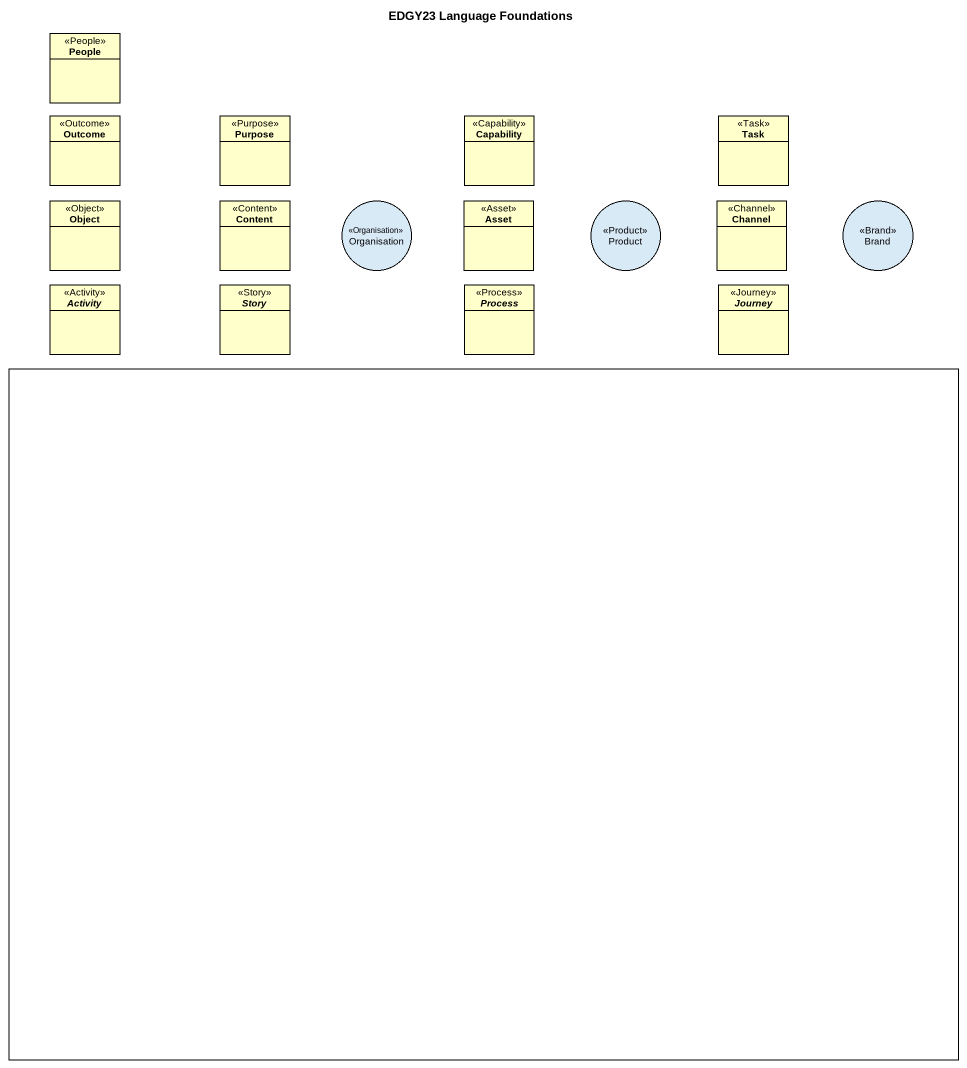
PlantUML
@startuml
title EDGY23 Language Foundations
allowmixing
hide circle
hide empty members
class People <<People>>
class Outcome <<Outcome>>
class Purpose <<Purpose>>
class Capability <<Capability>>
class Task <<Task>>
class "Object" as Object_ <<Object>>
class Content <<Content>>
usecase Organisation <<Organisation>>
class Asset <<Asset>>
usecase Product <<Product>>
class Channel <<Channel>>
usecase Brand <<Brand>>
interface Activity <<Activity>>
interface Story <<Story>>
interface "Process" as Process_ <<Process>>
interface Journey <<Journey>>
rectangle " " as rectangle1
@enduml
